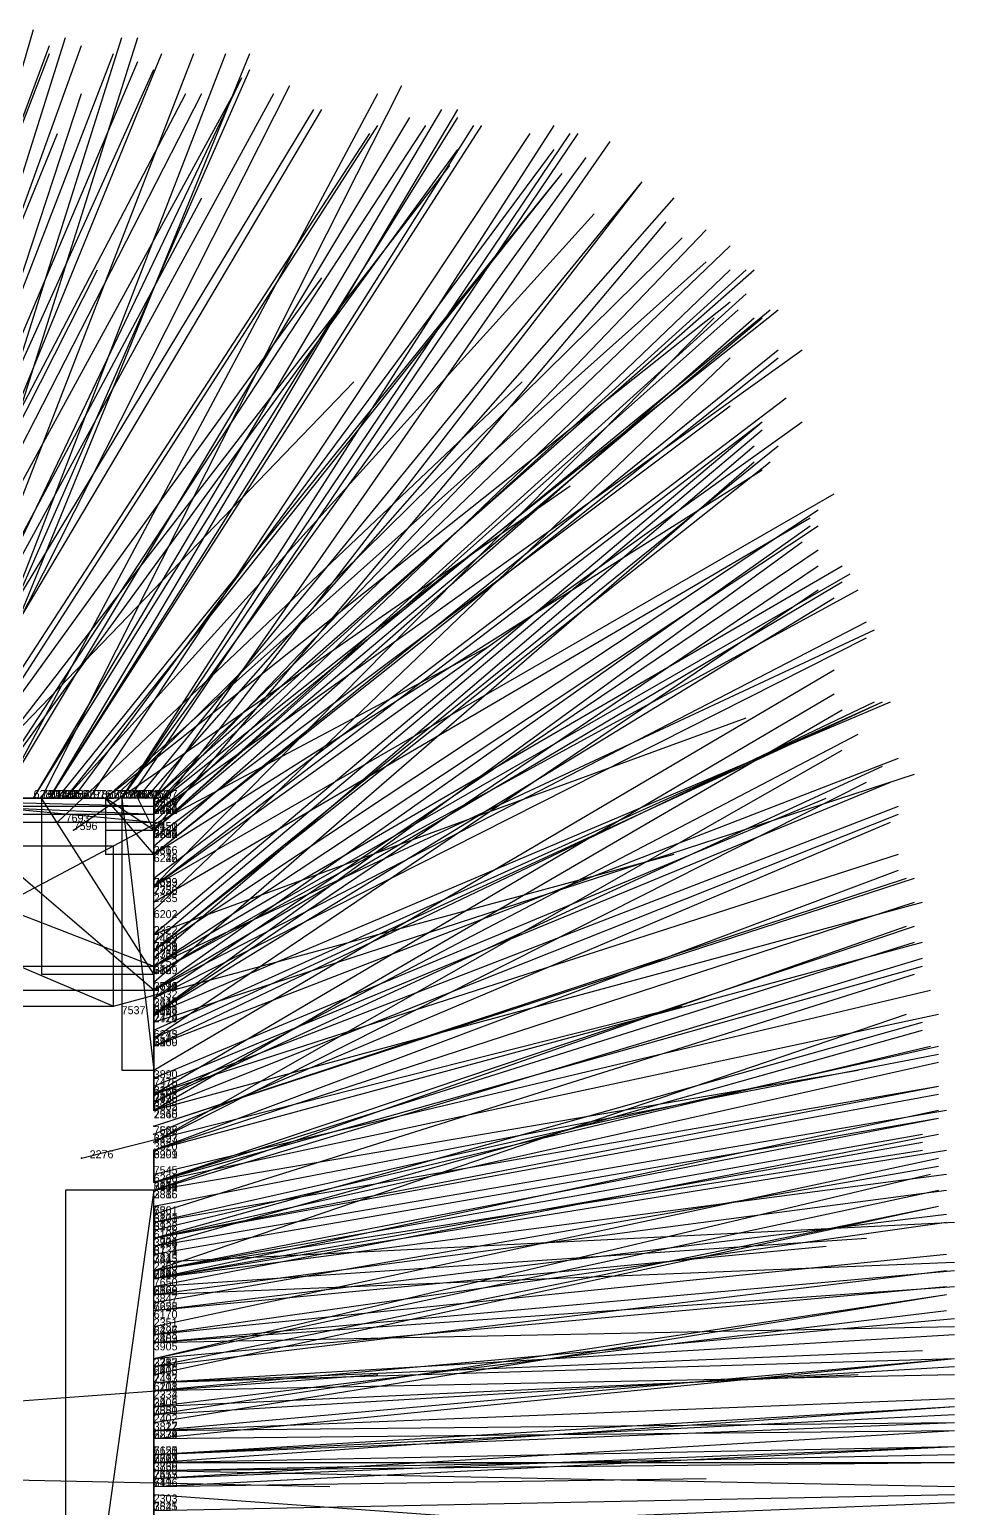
# Model space of a CAD drawing. Extents: x -0.07 to 1.1, y -0.07 to 1.1.
# Drawn here: x 0.9845 to 1.1, y 0.9113 to 1.096 of the extents above; entities that cross this region are included whole.
import ezdxf

# ---------------------------------------------------------------- set-up
doc = ezdxf.new("R2010")
doc.units = 0
for name, color, linetype in [('Clients', 3, 'CONTINUOUS'), ('Facilities', 3, 'CONTINUOUS'), ('Facilities_lines', 3, 'CONTINUOUS'), ('Min_max_boxes', 1, 'CONTINUOUS'), ('Normals', 1, 'CONTINUOUS'), ('Source_points', 5, 'CONTINUOUS'), ('Text', 3, 'CONTINUOUS')]:
    doc.layers.add(name, color=color, linetype=linetype)

msp = doc.modelspace()

# ---------------------------------------------------------------- linework, layer by layer
at = {"layer": 'Clients', "color": 5}
for p in [(0.986, 1, 0.763), (0.987, 1, 0.899), (0.994, 1, 0.649), (0.994, 1, 0.687), (0.995, 1, 0.776), (0.998, 1, 0.602), (1, 0.999, 0.134), (1, 0.998, 0.066), (1, 0.998, 0.559), (1, 0.997, 0.716), (1, 0.996, 0.879), (1, 0.986, 0.566), (1, 0.983, 0.22), (1, 0.981, 0.358), (1, 0.979, 0.059), (1, 0.979, 0.145), (0.995, 0.974, 1), (1, 0.973, 0.143), (1, 0.973, 0.061), (1, 0.966, 0.351), (1, 0.962, 0.361), (1, 0.956, 0.488), (1, 0.948, 0.47), (1, 0.945, 0.463), (1, 0.941, 0.042), (1, 0.926, 0.097), (1, 0.921, 0.414), (1, 0.918, 0.711), (1, 0.918, 0.824), (1, 0.917, 0.08), (1, 0.916, 0.389), (1, 0.915, 0.812), (1, 0.914, 0.993)]:
    msp.add_point(p, dxfattribs=at)
at = {"layer": 'Facilities', "color": 3}
for p in [(0.985, 1, 0.525), (0.985, 1, 0.897), (0.987, 1, 0.471), (0.987, 1, 0.749), (0.988, 1, 0.144), (0.989, 1, 0.271), (0.989, 1, 0.809), (0.99, 1, 0.537), (0.992, 1, 0.386), (0.996, 1, 0.355), (0.996, 1, 0.9), (0.996, 1, 0.93), (0.997, 1, 0.323), (0.999, 1, 0.911), (1, 1, 0.141), (1, 1, 0.358), (1, 1, 0.527), (1, 0.999, 0.251), (1, 0.999, 0.866), (1, 0.998, 0.138), (0.988, 0.997, 1), (0.99, 0.996, 1), (1, 0.996, 0.462), (1, 0.996, 0.592), (1, 0.996, 0.877), (1, 0.996, 0.944), (1, 0.995, 0.983), (1, 0.994, 0.455), (1, 0.993, 0.015), (1, 0.993, 0.624), (1, 0.993, 0.702), (1, 0.99, 0.872), (1, 0.989, 0.057), (1, 0.989, 0.031), (1, 0.989, 0.306), (1, 0.989, 0.955), (1, 0.987, 0.021), (1, 0.983, 0.986), (1, 0.982, 0.316), (1, 0.981, 0.198), (1, 0.981, 0.377), (1, 0.981, 0.354), (1, 0.981, 0.856), (1, 0.98, 0.352), (1, 0.979, 0.75), (1, 0.978, 0.459), (1, 0.978, 0.752), (1, 0.977, 0.341), (1, 0.976, 0.129), (1, 0.976, 0.331), (1, 0.976, 0.926), (1, 0.975, 0.146), (1, 0.975, 0.401), (1, 0.973, 0.499), (1, 0.973, 0.605), (1, 0.972, 0.826), (1, 0.971, 0.672), (1, 0.97, 0.59), (1, 0.97, 0.727), (1, 0.969, 0.044), (1, 0.969, 0.377), (1, 0.965, 0.958), (1, 0.964, 0.713), (1, 0.963, 0.033), (1, 0.963, 0.356), (1, 0.963, 0.786), (1, 0.962, 0.134), (1, 0.961, 0.177), (1, 0.961, 0.716), (1, 0.961, 0.93), (1, 0.959, 0.818), (1, 0.959, 0.859), (1, 0.958, 0.647), (1, 0.957, 0.192), (1, 0.957, 0.625), (1, 0.956, 0.322), (1, 0.956, 0.701), (0.991, 0.955), (1, 0.953, 0.848), (1, 0.952, 0.564), (1, 0.952, 0.691), (1, 0.952, 0.518), (1, 0.952, 0.765), (1, 0.951, 0.016), (1, 0.951, 0.276), (1, 0.951, 0.501), (1, 0.949, 0.737), (1, 0.949, 0.925), (1, 0.947, 0.321), (1, 0.947, 0.741), (1, 0.946, 0.524), (1, 0.945, 0.437), (1, 0.945, 0.322), (1, 0.945, 0.526), (1, 0.944, 0.454), (1, 0.944, 0.72), (1, 0.943, 0.862), (1, 0.942, 0.387), (1, 0.941, 0.033), (1, 0.941, 0.233), (1, 0.941, 0.553), (1, 0.94, 0.035), (1, 0.94, 0.086), (1, 0.94, 0.848), (1, 0.94, 0.764), (1, 0.939, 0.015), (1, 0.939, 0.475), (1, 0.938, 0.367), (1, 0.938, 0.712), (1, 0.937, 0.644), (1, 0.936, 0.562), (1, 0.936, 0.964), (1, 0.934, 0.178), (1, 0.933, 0.12), (1, 0.933, 0.673), (1, 0.932, 0.098), (1, 0.932, 0.37), (1, 0.932, 0.438), (1, 0.93, 0.235), (1, 0.93, 0.222), (1, 0.93, 0.314), (1, 0.929, 0.248), (1, 0.929, 0.218), (1, 0.929, 0.725), (1, 0.928, 0.236), (1, 0.927, 0.103), (1, 0.927, 0.514), (1, 0.927, 0.946), (1, 0.926, 0.067), (1, 0.926, 0.587), (1, 0.924, 0.005), (1, 0.924, 0.473), (1, 0.923, 0.265), (1, 0.923, 0.873), (1, 0.922, 0.232), (1, 0.921, 0.295), (1, 0.921, 0.645), (1, 0.92, 0.172), (1, 0.92, 0.389), (1, 0.918, 0.694), (1, 0.918, 0.544), (1, 0.918, 0.828), (1, 0.917, 0.079), (1, 0.917, 0.352), (1, 0.917, 0.855), (1, 0.916, 0.069), (1, 0.916, 0.489), (1, 0.915, 0.79), (1, 0.914, 0.692), (1, 0.913, 0.05)]:
    msp.add_point(p, dxfattribs=at)
at = {"layer": 'Facilities_lines', "color": 3}
for p, q in [((0.946, 1, 0.093), (1, 0.979, 0.059)), ((0.952, 1, 0.529), (1, 0.998, 0.559)), ((0.959, 1, 0.083), (1, 0.999, 0.134)), ((0.968, 1, 0.72), (1, 0.997, 0.716)), ((1, 0.976, 0.129), (0.972, 1, 0.179)), ((0.979, 1, 0.788), (0.995, 1, 0.776)), ((0.985, 1, 0.897), (0.987, 1, 0.899)), ((1, 0.978, 0.752), (0.986, 1, 0.763)), ((1, 0.996, 0.592), (0.994, 1, 0.649)), ((1, 0.993, 0.624), (0.994, 1, 0.687)), ((0.996, 1, 0.355), (1, 0.966, 0.351)), ((1, 0.996, 0.592), (0.998, 1, 0.602)), ((1, 0.989, 0.057), (1, 0.998, 0.066)), ((1, 0.996, 0.877), (1, 0.996, 0.879)), ((0.948, 0.994, 1), (0.995, 0.974, 1)), ((1, 0.973, 0.499), (1, 0.986, 0.566)), ((1, 0.961, 0.177), (1, 0.983, 0.22)), ((1, 0.981, 0.354), (1, 0.981, 0.358)), ((1, 0.975, 0.146), (1, 0.979, 0.145)), ((1, 0.975, 0.146), (1, 0.973, 0.143)), ((1, 0.962, 0.134), (1, 0.973, 0.061)), ((1, 0.969, 0.377), (1, 0.962, 0.361)), ((1, 0.952, 0.518), (1, 0.956, 0.488)), ((1, 0.951, 0.016), (0.989, 0.872)), ((1, 0.945, 0.526), (1, 0.948, 0.47)), ((1, 0.944, 0.454), (1, 0.945, 0.463)), ((1, 0.94, 0.035), (1, 0.941, 0.042)), ((1, 0.927, 0.103), (1, 0.926, 0.097)), ((1, 0.927, 0.946), (1, 0.914, 0.993)), ((1, 0.92, 0.389), (1, 0.921, 0.414)), ((1, 0.92, 0.389), (1, 0.916, 0.389)), ((1, 0.918, 0.694), (1, 0.918, 0.711)), ((1, 0.918, 0.828), (1, 0.915, 0.812)), ((1, 0.918, 0.828), (1, 0.918, 0.824)), ((1, 0.917, 0.079), (1, 0.917, 0.08)), ((1, 0.917, 0.855), (1, 0.911, 0.916)), ((1, 0.916, 0.069), (1, 0.887, 0.077))]:
    msp.add_line(p, q, dxfattribs=at)
at = {"layer": 'Min_max_boxes', "color": 1}
for p, q in [((1, 1, 0.059), (0.946, 1, 0.059)), ((1, 1, 0.093), (0.946, 1, 0.093)), ((1, 1, 0.529), (0.952, 1, 0.529)), ((1, 1, 0.559), (0.952, 1, 0.559)), ((1, 1, 0.083), (0.959, 1, 0.083)), ((1, 1, 0.134), (0.959, 1, 0.134)), ((1, 1, 0.716), (0.968, 1, 0.716)), ((1, 1, 0.72), (0.968, 1, 0.72)), ((1, 1, 0.129), (0.972, 1, 0.129)), ((1, 1, 0.179), (0.972, 1, 0.179)), ((0.979, 1, 0.776), (0.995, 1, 0.776)), ((0.995, 1, 0.776), (0.979, 1, 0.776)), ((0.979, 1, 0.788), (0.995, 1, 0.788)), ((0.995, 1, 0.788), (0.979, 1, 0.788)), ((0.985, 1, 0.897), (0.987, 1, 0.897)), ((0.987, 1, 0.897), (0.985, 1, 0.897)), ((0.985, 1, 0.897), (0.985, 1, 0.897)), ((0.985, 1, 0.899), (0.987, 1, 0.899)), ((0.987, 1, 0.899), (0.985, 1, 0.899)), ((0.985, 1, 0.899), (0.985, 1, 0.899)), ((0.985, 1, 0.897), (0.985, 1, 0.899)), ((0.985, 1, 0.897), (0.985, 1, 0.899)), ((1, 1, 0.752), (0.986, 1, 0.752)), ((0.986, 1, 0.752), (0.986, 0.978, 0.752)), ((1, 1, 0.763), (0.986, 1, 0.763)), ((0.986, 1, 0.763), (0.986, 0.978, 0.763)), ((0.986, 1, 0.752), (0.986, 1, 0.763)), ((0.987, 1, 0.897), (0.987, 1, 0.897)), ((0.987, 1, 0.899), (0.987, 1, 0.899)), ((0.987, 1, 0.897), (0.987, 1, 0.899)), ((0.987, 1, 0.897), (0.987, 1, 0.899)), ((1, 1, 0.592), (0.994, 1, 0.592)), ((0.994, 1, 0.592), (0.994, 0.996, 0.592)), ((1, 1, 0.649), (0.994, 1, 0.649)), ((0.994, 1, 0.649), (0.994, 0.996, 0.649)), ((0.994, 1, 0.592), (0.994, 1, 0.649)), ((1, 1, 0.624), (0.994, 1, 0.624)), ((0.994, 1, 0.624), (0.994, 0.993, 0.624)), ((1, 1, 0.687), (0.994, 1, 0.687)), ((0.994, 1, 0.687), (0.994, 0.993, 0.687)), ((0.994, 1, 0.624), (0.994, 1, 0.687)), ((0.995, 1, 0.776), (0.995, 1, 0.776)), ((0.995, 1, 0.788), (0.995, 1, 0.788)), ((0.995, 1, 0.776), (0.995, 1, 0.788)), ((0.995, 1, 0.776), (0.995, 1, 0.788)), ((1, 1, 0.351), (0.996, 1, 0.351)), ((0.996, 1, 0.351), (0.996, 0.966, 0.351)), ((1, 1, 0.355), (0.996, 1, 0.355)), ((0.996, 1, 0.355), (0.996, 0.966, 0.355)), ((0.996, 1, 0.351), (0.996, 1, 0.355)), ((1, 0.999, 0.083), (1, 1, 0.083)), ((1, 0.999, 0.134), (1, 1, 0.134)), ((1, 1, 0.083), (1, 1, 0.134)), ((1, 0.979, 0.059), (1, 1, 0.059)), ((1, 0.979, 0.093), (1, 1, 0.093)), ((1, 1, 0.059), (1, 1, 0.093)), ((1, 0.976, 0.129), (1, 1, 0.129)), ((1, 0.976, 0.179), (1, 1, 0.179)), ((1, 1, 0.129), (1, 1, 0.179)), ((1, 0.966, 0.351), (1, 1, 0.351)), ((1, 0.966, 0.355), (1, 1, 0.355)), ((1, 1, 0.351), (1, 1, 0.355)), ((1, 0.998, 0.529), (1, 1, 0.529)), ((1, 0.998, 0.559), (1, 1, 0.559)), ((1, 1, 0.529), (1, 1, 0.559)), ((1, 0.997, 0.716), (1, 1, 0.716)), ((1, 0.997, 0.72), (1, 1, 0.72)), ((1, 1, 0.716), (1, 1, 0.72)), ((1, 0.978, 0.752), (1, 1, 0.752)), ((1, 0.978, 0.763), (1, 1, 0.763)), ((1, 1, 0.752), (1, 1, 0.763)), ((1, 0.996, 0.592), (1, 1, 0.592)), ((1, 0.996, 0.649), (1, 1, 0.649)), ((1, 1, 0.592), (1, 1, 0.649)), ((1, 0.993, 0.624), (1, 1, 0.624)), ((1, 0.993, 0.687), (1, 1, 0.687)), ((1, 1, 0.624), (1, 1, 0.687)), ((0.952, 0.998, 0.529), (1, 0.998, 0.529)), ((0.952, 0.998, 0.559), (1, 0.998, 0.559)), ((0.959, 0.999, 0.083), (1, 0.999, 0.083)), ((0.959, 0.999, 0.134), (1, 0.999, 0.134)), ((1, 0.999, 0.083), (1, 0.999, 0.134)), ((1, 0.989, 0.057), (1, 0.998, 0.057)), ((1, 0.998, 0.057), (1, 0.998, 0.057)), ((1, 0.998, 0.057), (1, 0.989, 0.057)), ((1, 0.989, 0.066), (1, 0.998, 0.066)), ((1, 0.998, 0.066), (1, 0.998, 0.066)), ((1, 0.998, 0.066), (1, 0.989, 0.066)), ((1, 0.998, 0.057), (1, 0.998, 0.066)), ((1, 0.998, 0.057), (1, 0.998, 0.066)), ((1, 0.998, 0.529), (1, 0.998, 0.559)), ((0.968, 0.997, 0.716), (1, 0.997, 0.716)), ((0.968, 0.997, 0.72), (1, 0.997, 0.72)), ((0.994, 0.996, 0.592), (1, 0.996, 0.592)), ((0.994, 0.996, 0.649), (1, 0.996, 0.649)), ((0.994, 0.996, 0.592), (0.994, 0.996, 0.649)), ((1, 0.997, 0.716), (1, 0.997, 0.72)), ((1, 0.996, 0.592), (1, 0.996, 0.649)), ((1, 0.996, 0.877), (1, 0.996, 0.877)), ((1, 0.996, 0.877), (1, 0.996, 0.877)), ((1, 0.996, 0.877), (1, 0.996, 0.877)), ((1, 0.996, 0.877), (1, 0.996, 0.877)), ((1, 0.996, 0.879), (1, 0.996, 0.879)), ((1, 0.996, 0.879), (1, 0.996, 0.879)), ((1, 0.996, 0.879), (1, 0.996, 0.879)), ((1, 0.996, 0.879), (1, 0.996, 0.879)), ((1, 0.996, 0.877), (1, 0.996, 0.879)), ((1, 0.996, 0.877), (1, 0.996, 0.879)), ((1, 0.996, 0.877), (1, 0.996, 0.879)), ((1, 0.996, 0.877), (1, 0.996, 0.879)), ((0.995, 0.994, 1), (0.948, 0.994, 1)), ((0.995, 0.994, 1), (0.948, 0.994, 1)), ((0.995, 0.974, 1), (0.995, 0.994, 1)), ((0.995, 0.974, 1), (0.995, 0.994, 1)), ((0.995, 0.994, 1), (0.995, 0.994, 1)), ((0.994, 0.993, 0.624), (1, 0.993, 0.624)), ((0.994, 0.993, 0.687), (1, 0.993, 0.687)), ((0.994, 0.993, 0.624), (0.994, 0.993, 0.687)), ((1, 0.993, 0.624), (1, 0.993, 0.687)), ((1, 0.989, 0.057), (1, 0.989, 0.057)), ((1, 0.989, 0.066), (1, 0.989, 0.066)), ((1, 0.989, 0.057), (1, 0.989, 0.066)), ((1, 0.989, 0.057), (1, 0.989, 0.066)), ((1, 0.973, 0.499), (1, 0.986, 0.499)), ((1, 0.986, 0.499), (1, 0.986, 0.499)), ((1, 0.986, 0.499), (1, 0.973, 0.499)), ((1, 0.973, 0.566), (1, 0.986, 0.566)), ((1, 0.986, 0.566), (1, 0.986, 0.566)), ((1, 0.986, 0.566), (1, 0.973, 0.566)), ((1, 0.986, 0.499), (1, 0.986, 0.566)), ((1, 0.986, 0.499), (1, 0.986, 0.566)), ((1, 0.961, 0.177), (1, 0.983, 0.177)), ((1, 0.983, 0.177), (1, 0.983, 0.177)), ((1, 0.983, 0.177), (1, 0.961, 0.177)), ((1, 0.961, 0.22), (1, 0.983, 0.22)), ((1, 0.983, 0.22), (1, 0.983, 0.22)), ((1, 0.983, 0.22), (1, 0.961, 0.22)), ((1, 0.983, 0.177), (1, 0.983, 0.22)), ((1, 0.983, 0.177), (1, 0.983, 0.22)), ((1, 0.981, 0.354), (1, 0.981, 0.354)), ((1, 0.981, 0.354), (1, 0.981, 0.354)), ((1, 0.981, 0.354), (1, 0.981, 0.354)), ((1, 0.981, 0.354), (1, 0.981, 0.354)), ((1, 0.981, 0.358), (1, 0.981, 0.358)), ((1, 0.981, 0.358), (1, 0.981, 0.358)), ((1, 0.981, 0.358), (1, 0.981, 0.358)), ((1, 0.981, 0.358), (1, 0.981, 0.358)), ((1, 0.981, 0.354), (1, 0.981, 0.358)), ((1, 0.981, 0.354), (1, 0.981, 0.358)), ((1, 0.981, 0.354), (1, 0.981, 0.358)), ((1, 0.981, 0.354), (1, 0.981, 0.358)), ((0.946, 0.979, 0.059), (1, 0.979, 0.059)), ((0.946, 0.979, 0.093), (1, 0.979, 0.093)), ((0.986, 0.978, 0.752), (1, 0.978, 0.752)), ((0.986, 0.978, 0.763), (1, 0.978, 0.763)), ((0.986, 0.978, 0.752), (0.986, 0.978, 0.763)), ((1, 0.979, 0.059), (1, 0.979, 0.093)), ((1, 0.973, 0.143), (1, 0.979, 0.143)), ((1, 0.979, 0.143), (1, 0.979, 0.143)), ((1, 0.979, 0.143), (1, 0.973, 0.143)), ((1, 0.973, 0.146), (1, 0.979, 0.146)), ((1, 0.979, 0.146), (1, 0.979, 0.146)), ((1, 0.979, 0.146), (1, 0.973, 0.146)), ((1, 0.979, 0.143), (1, 0.979, 0.146)), ((1, 0.979, 0.143), (1, 0.979, 0.146)), ((1, 0.978, 0.752), (1, 0.978, 0.763)), ((0.972, 0.976, 0.129), (1, 0.976, 0.129)), ((0.972, 0.976, 0.179), (1, 0.976, 0.179)), ((1, 0.976, 0.129), (1, 0.976, 0.179)), ((0.948, 0.974, 1), (0.995, 0.974, 1)), ((0.948, 0.974, 1), (0.995, 0.974, 1)), ((0.995, 0.974, 1), (0.995, 0.974, 1)), ((1, 0.973, 0.143), (1, 0.973, 0.143)), ((1, 0.973, 0.146), (1, 0.973, 0.146)), ((1, 0.973, 0.143), (1, 0.973, 0.146)), ((1, 0.973, 0.143), (1, 0.973, 0.146)), ((1, 0.962, 0.061), (1, 0.973, 0.061)), ((1, 0.973, 0.061), (1, 0.973, 0.061)), ((1, 0.973, 0.061), (1, 0.962, 0.061)), ((1, 0.962, 0.134), (1, 0.973, 0.134)), ((1, 0.973, 0.134), (1, 0.973, 0.134)), ((1, 0.973, 0.134), (1, 0.962, 0.134)), ((1, 0.973, 0.061), (1, 0.973, 0.134)), ((1, 0.973, 0.061), (1, 0.973, 0.134)), ((1, 0.973, 0.499), (1, 0.973, 0.499)), ((1, 0.973, 0.566), (1, 0.973, 0.566)), ((1, 0.973, 0.499), (1, 0.973, 0.566)), ((1, 0.973, 0.499), (1, 0.973, 0.566)), ((1, 0.962, 0.361), (1, 0.969, 0.361)), ((1, 0.969, 0.361), (1, 0.969, 0.361)), ((1, 0.969, 0.361), (1, 0.962, 0.361)), ((1, 0.962, 0.377), (1, 0.969, 0.377)), ((1, 0.969, 0.377), (1, 0.969, 0.377)), ((1, 0.969, 0.377), (1, 0.962, 0.377)), ((1, 0.969, 0.361), (1, 0.969, 0.377)), ((1, 0.969, 0.361), (1, 0.969, 0.377)), ((0.996, 0.966, 0.351), (1, 0.966, 0.351)), ((0.996, 0.966, 0.355), (1, 0.966, 0.355)), ((0.996, 0.966, 0.351), (0.996, 0.966, 0.355)), ((1, 0.966, 0.351), (1, 0.966, 0.355)), ((1, 0.962, 0.061), (1, 0.962, 0.061)), ((1, 0.962, 0.134), (1, 0.962, 0.134)), ((1, 0.962, 0.061), (1, 0.962, 0.134)), ((1, 0.962, 0.061), (1, 0.962, 0.134)), ((1, 0.962, 0.361), (1, 0.962, 0.361)), ((1, 0.962, 0.377), (1, 0.962, 0.377)), ((1, 0.962, 0.361), (1, 0.962, 0.377)), ((1, 0.962, 0.361), (1, 0.962, 0.377)), ((1, 0.961, 0.177), (1, 0.961, 0.177)), ((1, 0.961, 0.22), (1, 0.961, 0.22)), ((1, 0.961, 0.177), (1, 0.961, 0.22)), ((1, 0.961, 0.177), (1, 0.961, 0.22)), ((1, 0.952, 0.488), (1, 0.956, 0.488)), ((1, 0.956, 0.488), (1, 0.956, 0.488)), ((1, 0.956, 0.488), (1, 0.952, 0.488)), ((1, 0.952, 0.518), (1, 0.956, 0.518)), ((1, 0.956, 0.518), (1, 0.956, 0.518)), ((1, 0.956, 0.518), (1, 0.952, 0.518)), ((1, 0.956, 0.488), (1, 0.956, 0.518)), ((1, 0.956, 0.488), (1, 0.956, 0.518)), ((1, 0.952, 0.488), (1, 0.952, 0.488)), ((1, 0.952, 0.518), (1, 0.952, 0.518)), ((1, 0.952, 0.488), (1, 0.952, 0.518)), ((1, 0.952, 0.488), (1, 0.952, 0.518)), ((1, 0.951), (0.989, 0.951)), ((0.989, 0.951), (0.989, 0.872)), ((1, 0.951, 0.016), (0.989, 0.951, 0.016)), ((0.989, 0.951, 0.016), (0.989, 0.872, 0.016)), ((0.989, 0.951), (0.989, 0.951, 0.016)), ((1, 0.872), (1, 0.951)), ((1, 0.872, 0.016), (1, 0.951, 0.016)), ((1, 0.951), (1, 0.951, 0.016)), ((1, 0.945, 0.47), (1, 0.948, 0.47)), ((1, 0.948, 0.47), (1, 0.948, 0.47)), ((1, 0.948, 0.47), (1, 0.945, 0.47)), ((1, 0.945, 0.526), (1, 0.948, 0.526)), ((1, 0.948, 0.526), (1, 0.948, 0.526)), ((1, 0.948, 0.526), (1, 0.945, 0.526)), ((1, 0.948, 0.47), (1, 0.948, 0.526)), ((1, 0.948, 0.47), (1, 0.948, 0.526)), ((1, 0.944, 0.454), (1, 0.945, 0.454)), ((1, 0.945, 0.454), (1, 0.945, 0.454)), ((1, 0.945, 0.454), (1, 0.944, 0.454)), ((1, 0.944, 0.463), (1, 0.945, 0.463)), ((1, 0.945, 0.463), (1, 0.945, 0.463)), ((1, 0.945, 0.463), (1, 0.944, 0.463)), ((1, 0.945, 0.454), (1, 0.945, 0.463)), ((1, 0.945, 0.454), (1, 0.945, 0.463)), ((1, 0.945, 0.47), (1, 0.945, 0.47)), ((1, 0.945, 0.526), (1, 0.945, 0.526)), ((1, 0.945, 0.47), (1, 0.945, 0.526)), ((1, 0.945, 0.47), (1, 0.945, 0.526)), ((1, 0.944, 0.454), (1, 0.944, 0.454)), ((1, 0.944, 0.463), (1, 0.944, 0.463)), ((1, 0.944, 0.454), (1, 0.944, 0.463)), ((1, 0.944, 0.454), (1, 0.944, 0.463)), ((1, 0.94, 0.035), (1, 0.941, 0.035)), ((1, 0.941, 0.035), (1, 0.941, 0.035)), ((1, 0.941, 0.035), (1, 0.94, 0.035)), ((1, 0.94, 0.042), (1, 0.941, 0.042)), ((1, 0.941, 0.042), (1, 0.941, 0.042)), ((1, 0.941, 0.042), (1, 0.94, 0.042)), ((1, 0.941, 0.035), (1, 0.941, 0.042)), ((1, 0.941, 0.035), (1, 0.941, 0.042)), ((1, 0.94, 0.035), (1, 0.94, 0.035)), ((1, 0.94, 0.042), (1, 0.94, 0.042)), ((1, 0.94, 0.035), (1, 0.94, 0.042)), ((1, 0.94, 0.035), (1, 0.94, 0.042)), ((1, 0.926, 0.097), (1, 0.927, 0.097)), ((1, 0.927, 0.097), (1, 0.927, 0.097)), ((1, 0.927, 0.097), (1, 0.926, 0.097)), ((1, 0.926, 0.103), (1, 0.927, 0.103)), ((1, 0.927, 0.103), (1, 0.927, 0.103)), ((1, 0.927, 0.103), (1, 0.926, 0.103)), ((1, 0.927, 0.097), (1, 0.927, 0.103)), ((1, 0.927, 0.097), (1, 0.927, 0.103)), ((1, 0.914, 0.946), (1, 0.927, 0.946)), ((1, 0.927, 0.946), (1, 0.927, 0.946)), ((1, 0.927, 0.946), (1, 0.914, 0.946)), ((1, 0.914, 0.993), (1, 0.927, 0.993)), ((1, 0.927, 0.993), (1, 0.927, 0.993)), ((1, 0.927, 0.993), (1, 0.914, 0.993)), ((1, 0.927, 0.946), (1, 0.927, 0.993)), ((1, 0.927, 0.946), (1, 0.927, 0.993)), ((1, 0.926, 0.097), (1, 0.926, 0.097)), ((1, 0.926, 0.103), (1, 0.926, 0.103)), ((1, 0.926, 0.097), (1, 0.926, 0.103)), ((1, 0.926, 0.097), (1, 0.926, 0.103)), ((1, 0.916, 0.389), (1, 0.921, 0.389)), ((1, 0.921, 0.389), (1, 0.921, 0.389)), ((1, 0.921, 0.389), (1, 0.916, 0.389)), ((1, 0.916, 0.414), (1, 0.921, 0.414)), ((1, 0.921, 0.414), (1, 0.921, 0.414)), ((1, 0.921, 0.414), (1, 0.916, 0.414)), ((1, 0.921, 0.389), (1, 0.921, 0.414)), ((1, 0.921, 0.389), (1, 0.921, 0.414)), ((1, 0.918, 0.694), (1, 0.918, 0.694)), ((1, 0.918, 0.694), (1, 0.918, 0.694)), ((1, 0.918, 0.694), (1, 0.918, 0.694)), ((1, 0.918, 0.694), (1, 0.918, 0.694)), ((1, 0.918, 0.711), (1, 0.918, 0.711)), ((1, 0.918, 0.711), (1, 0.918, 0.711)), ((1, 0.918, 0.711), (1, 0.918, 0.711)), ((1, 0.918, 0.711), (1, 0.918, 0.711)), ((1, 0.918, 0.694), (1, 0.918, 0.711)), ((1, 0.918, 0.694), (1, 0.918, 0.711)), ((1, 0.918, 0.694), (1, 0.918, 0.711)), ((1, 0.918, 0.694), (1, 0.918, 0.711)), ((1, 0.915, 0.812), (1, 0.918, 0.812)), ((1, 0.918, 0.812), (1, 0.918, 0.812)), ((1, 0.918, 0.812), (1, 0.915, 0.812)), ((1, 0.915, 0.828), (1, 0.918, 0.828)), ((1, 0.918, 0.828), (1, 0.918, 0.828)), ((1, 0.918, 0.828), (1, 0.915, 0.828)), ((1, 0.918, 0.812), (1, 0.918, 0.828)), ((1, 0.918, 0.812), (1, 0.918, 0.828)), ((1, 0.917, 0.079), (1, 0.917, 0.079)), ((1, 0.917, 0.079), (1, 0.917, 0.079)), ((1, 0.917, 0.079), (1, 0.917, 0.079)), ((1, 0.917, 0.079), (1, 0.917, 0.079)), ((1, 0.917, 0.08), (1, 0.917, 0.08)), ((1, 0.917, 0.08), (1, 0.917, 0.08)), ((1, 0.917, 0.08), (1, 0.917, 0.08)), ((1, 0.917, 0.08), (1, 0.917, 0.08)), ((1, 0.917, 0.079), (1, 0.917, 0.08)), ((1, 0.917, 0.079), (1, 0.917, 0.08)), ((1, 0.917, 0.079), (1, 0.917, 0.08)), ((1, 0.917, 0.079), (1, 0.917, 0.08)), ((1, 0.911, 0.855), (1, 0.917, 0.855)), ((1, 0.917, 0.855), (1, 0.917, 0.855)), ((1, 0.917, 0.855), (1, 0.911, 0.855)), ((1, 0.911, 0.916), (1, 0.917, 0.916)), ((1, 0.917, 0.916), (1, 0.917, 0.916)), ((1, 0.917, 0.916), (1, 0.911, 0.916)), ((1, 0.917, 0.855), (1, 0.917, 0.916)), ((1, 0.917, 0.855), (1, 0.917, 0.916)), ((1, 0.887, 0.069), (1, 0.916, 0.069)), ((1, 0.916, 0.069), (1, 0.916, 0.069)), ((1, 0.916, 0.069), (1, 0.887, 0.069)), ((1, 0.887, 0.077), (1, 0.916, 0.077)), ((1, 0.916, 0.077), (1, 0.916, 0.077)), ((1, 0.916, 0.077), (1, 0.887, 0.077)), ((1, 0.916, 0.069), (1, 0.916, 0.077)), ((1, 0.916, 0.069), (1, 0.916, 0.077)), ((1, 0.916, 0.389), (1, 0.916, 0.389)), ((1, 0.916, 0.414), (1, 0.916, 0.414)), ((1, 0.916, 0.389), (1, 0.916, 0.414)), ((1, 0.916, 0.389), (1, 0.916, 0.414)), ((1, 0.915, 0.812), (1, 0.915, 0.812)), ((1, 0.915, 0.828), (1, 0.915, 0.828)), ((1, 0.915, 0.812), (1, 0.915, 0.828)), ((1, 0.915, 0.812), (1, 0.915, 0.828)), ((1, 0.914, 0.946), (1, 0.914, 0.946)), ((1, 0.914, 0.993), (1, 0.914, 0.993)), ((1, 0.914, 0.946), (1, 0.914, 0.993)), ((1, 0.914, 0.946), (1, 0.914, 0.993))]:
    msp.add_line(p, q, dxfattribs=at)
at = {"layer": 'Normals', "color": 1}
for p, q in [((0.957, 1, 0.188), (0.985, 1.096, 0.19)), ((0.952, 1, 0.529), (0.987, 1.094, 0.529)), ((0.957, 1, 0.723), (0.991, 1.094, 0.726)), ((0.959, 1, 0.177), (0.989, 1.095, 0.175)), ((0.966, 1, 0.302), (0.996, 1.095, 0.307)), ((0.968, 1, 0.301), (0.998, 1.095, 0.306)), ((0.951, 1, 0.518), (0.987, 1.093, 0.518)), ((0.959, 1, 0.428), (0.995, 1.093, 0.431)), ((0.959, 1, 0.544), (0.998, 1.092, 0.54)), ((0.963, 1, 0.859), (1.001, 1.093, 0.856)), ((0.969, 1, 0.596), (1.005, 1.093, 0.596)), ((0.973, 1, 0.827), (1.009, 1.093, 0.822)), ((0.974, 1, 0.17), (1.012, 1.093, 0.169)), ((0.959, 1, 0.083), (1, 1.091, 0.082)), ((0.968, 1, 0.72), (1.011, 1.09, 0.72)), ((0.972, 1, 0.638), (1.012, 1.091, 0.636)), ((0.972, 1, 0.179), (1.017, 1.089, 0.185)), ((0.986, 1, 0.763), (1.031, 1.089, 0.761)), ((0.958, 1, 0.475), (1.004, 1.088, 0.463)), ((0.961, 1, 0.477), (1.006, 1.088, 0.465)), ((0.962, 1, 0.231), (1.01, 1.088, 0.231)), ((0.962, 1, 0.974), (0.991, 1.088, 1.011)), ((0.967, 1, 0.445), (1.015, 1.088, 0.437)), ((0.981, 1, 0.886), (1.028, 1.088, 0.879)), ((0.968, 1, 0.699), (1.02, 1.086, 0.697)), ((0.97, 1, 0.508), (1.021, 1.086, 0.506)), ((0.981, 1, 0.822), (1.032, 1.085, 0.814)), ((0.985, 1, 0.897), (1.036, 1.086, 0.893)), ((0.985, 1, 0.525), (1.038, 1.085, 0.524)), ((0.987, 1, 0.899), (1.038, 1.086, 0.894)), ((0.954, 1, 0.016), (0.988, 1.083, -0.029)), ((0.973, 1, 0.055), (1.027, 1.083, 0.04)), ((0.974, 1, 0.236), (1.028, 1.084, 0.232)), ((0.979, 1, 0.788), (1.034, 1.084, 0.79)), ((0.987, 1, 0.471), (1.04, 1.084, 0.461)), ((0.987, 1, 0.749), (1.041, 1.084, 0.745)), ((0.992, 1, 0.386), (1.047, 1.083, 0.389)), ((0.996, 1, 0.93), (1.05, 1.084, 0.934)), ((0.996, 1, 0.9), (1.052, 1.083, 0.897)), ((0.997, 1, 0.323), (1.053, 1.083, 0.326)), ((0.979, 1, 0.663), (1.038, 1.081, 0.664)), ((0.99, 1, 0.537), (1.05, 1.081, 0.535)), ((1, 1, 0.358), (1.057, 1.082, 0.367)), ((0.976, 1, 0.084), (1.037, 1.079, 0.081)), ((0.996, 1, 0.355), (1.054, 1.08, 0.366)), ((0.988, 1, 0.144), (1.051, 1.078, 0.148)), ((0.989, 1, 0.809), (1.051, 1.078, 0.804)), ((0.998, 1, 0.602), (1.061, 1.077, 0.599)), ((1, 0.998, 0.559), (1.061, 1.077, 0.559)), ((0.966, 1, 0.988), (1.006, 1.075, 1.04)), ((0.999, 1, 0.911), (1.065, 1.075, 0.907)), ((0.989, 1, 0.271), (1.055, 1.073, 0.256)), ((1, 0.996, 0.592), (1.064, 1.072, 0.591)), ((0.995, 1, 0.776), (1.066, 1.07, 0.78)), ((1, 0.999, 0.866), (1.069, 1.071, 0.857)), ((1, 1, 0.527), (1.072, 1.069, 0.523)), ((0.956, 0.993), (0.993, 1.066, -0.057)), ((0.994, 1, 0.649), (1.069, 1.067, 0.65)), ((1, 0.999, 0.251), (1.074, 1.066, 0.244)), ((1, 1, 0.141), (1.075, 1.066, 0.148)), ((1, 0.997, 0.716), (1.072, 1.066, 0.71)), ((0.974, 1, 0.994), (1.021, 1.065, 1.053)), ((1, 0.996, 0.877), (1.074, 1.063, 0.868)), ((1, 0.996, 0.879), (1.074, 1.063, 0.871)), ((0.994, 1, 0.687), (1.072, 1.062, 0.683)), ((1, 0.999, 0.134), (1.078, 1.061, 0.134)), ((1, 0.998, 0.138), (1.077, 1.061, 0.144)), ((1, 0.996, 0.944), (1.073, 1.061, 0.962)), ((1, 0.989, 0.306), (1.07, 1.06, 0.301)), ((1, 0.996, 0.462), (1.076, 1.06, 0.459)), ((1, 0.994, 0.455), (1.075, 1.06, 0.45)), ((1, 0.998, 0.066), (1.081, 1.056, 0.057)), ((1, 0.993, 0.702), (1.078, 1.056, 0.702)), ((1, 0.986, 0.566), (1.072, 1.055, 0.563)), ((1, 0.993, 0.624), (1.078, 1.055, 0.625)), ((0.972, 0.997, 1), (1.025, 1.052, 1.065)), ((0.988, 0.997, 1), (1.046, 1.052, 1.061)), ((1, 0.99, 0.872), (1.079, 1.05, 0.861)), ((1, 0.995, 0.983), (1.072, 1.049, 1.026)), ((1, 0.983, 0.22), (1.076, 1.047, 0.232)), ((1, 0.989, 0.057), (1.081, 1.047, 0.048)), ((1, 0.989, 0.955), (1.076, 1.047, 0.985)), ((1, 0.982, 0.316), (1.076, 1.046, 0.304)), ((1, 0.981, 0.377), (1.078, 1.044, 0.379)), ((1, 0.98, 0.352), (1.075, 1.044, 0.371)), ((1, 0.981, 0.198), (1.077, 1.042, 0.214)), ((1, 0.981, 0.358), (1.077, 1.042, 0.375)), ((1, 0.981, 0.354), (1.077, 1.042, 0.371)), ((1, 0.977, 0.341), (1.075, 1.042, 0.348)), ((1, 0.993, 0.015), (1.076, 1.041, -0.028)), ((0.99, 0.996, 1), (1.052, 1.039, 1.066)), ((1, 0.989, 0.031), (1.085, 1.038, 0.01)), ((1, 0.981, 0.856), (1.083, 1.036, 0.843)), ((1, 0.987, 0.021), (1.082, 1.035, -0.01)), ((1, 0.979, 0.145), (1.083, 1.034, 0.15)), ((1, 0.976, 0.331), (1.082, 1.034, 0.33)), ((1, 0.973, 0.605), (1.081, 1.032, 0.605)), ((1, 0.975, 0.146), (1.083, 1.031, 0.151)), ((1, 0.973, 0.143), (1.083, 1.029, 0.146)), ((1, 0.979, 0.75), (1.086, 1.029, 0.754)), ((1, 0.978, 0.459), (1.087, 1.028, 0.459)), ((1, 0.976, 0.926), (1.086, 1.027, 0.927)), ((1, 0.978, 0.752), (1.088, 1.026, 0.759)), ((1, 0.97, 0.59), (1.083, 1.026, 0.593)), ((1, 0.973, 0.499), (1.085, 1.025, 0.491)), ((1, 0.976, 0.129), (1.089, 1.022, 0.133)), ((1, 0.979, 0.059), (1.09, 1.021, 0.048)), ((1, 0.975, 0.401), (1.089, 1.02, 0.408)), ((0.978, 0.985, 1), (1.042, 1.019, 1.069)), ((1, 0.966, 0.351), (1.085, 1.016, 0.363)), ((1, 0.963, 0.356), (1.085, 1.013, 0.368)), ((1, 0.973, 0.061), (1.092, 1.012, 0.051)), ((1, 0.969, 0.377), (1.09, 1.012, 0.385)), ((1, 0.97, 0.727), (1.091, 1.012, 0.724)), ((1, 0.971, 0.672), (1.091, 1.012, 0.669)), ((1, 0.961, 0.177), (1.086, 1.011, 0.182)), ((1, 0.983, 0.986), (1.074, 1.01, 1.047)), ((1, 0.962, 0.361), (1.088, 1.008, 0.369)), ((1, 0.957, 0.192), (1.086, 1.006, 0.206)), ((1, 0.969, 0.044), (1.093, 1.005, 0.039)), ((1, 0.962, 0.134), (1.091, 1.004, 0.137)), ((1, 0.972, 0.826), (1.095, 1.003, 0.825)), ((1, 0.964, 0.713), (1.092, 1.002, 0.712)), ((1, 0.957, 0.625), (1.089, 1.002, 0.621)), ((1, 0.965, 0.958), (1.084, 1, 1)), ((1, 0.963, 0.786), (1.093, 0.999, 0.791)), ((1, 0.961, 0.716), (1.093, 0.998, 0.712)), ((1, 0.958, 0.647), (1.092, 0.997, 0.644)), ((0.995, 0.974, 1), (1.065, 0.993, 1.069)), ((1, 0.963, 0.033), (1.093, 0.993, 0.012)), ((1, 0.956, 0.488), (1.093, 0.991, 0.483)), ((1, 0.959, 0.818), (1.095, 0.99, 0.82)), ((1, 0.959, 0.859), (1.094, 0.99, 0.848)), ((1, 0.956, 0.701), (1.095, 0.987, 0.696)), ((1, 0.961, 0.93), (1.096, 0.987, 0.939)), ((1, 0.951, 0.276), (1.094, 0.984, 0.266)), ((1, 0.952, 0.518), (1.095, 0.984, 0.523)), ((1, 0.956, 0.322), (1.096, 0.982, 0.316)), ((1, 0.952, 0.765), (1.095, 0.982, 0.771)), ((1, 0.951, 0.501), (1.096, 0.98, 0.502)), ((1, 0.952, 0.564), (1.096, 0.979, 0.564)), ((1, 0.948, 0.47), (1.095, 0.978, 0.468)), ((1, 0.953, 0.848), (1.097, 0.976, 0.841)), ((0.991, 0.955), (1.066, 0.974, -0.064)), ((1, 0.941, 0.233), (1.094, 0.973, 0.225)), ((1, 0.952, 0.691), (1.098, 0.973, 0.687)), ((1, 0.945, 0.463), (1.096, 0.972, 0.463)), ((1, 0.944, 0.454), (1.096, 0.971, 0.46)), ((1, 0.947, 0.741), (1.098, 0.969, 0.743)), ((1, 0.946, 0.524), (1.097, 0.969, 0.525)), ((1, 0.949, 0.737), (1.098, 0.968, 0.736)), ((1, 0.949, 0.925), (1.098, 0.968, 0.935)), ((1, 0.945, 0.526), (1.098, 0.967, 0.525)), ((1, 0.951, 0.016), (1.088, 0.966, -0.028)), ((1, 0.945, 0.437), (1.098, 0.964, 0.439)), ((1, 0.947, 0.321), (1.098, 0.964, 0.317)), ((1, 0.945, 0.322), (1.098, 0.963, 0.317)), ((1, 0.944, 0.72), (1.099, 0.961, 0.722)), ((1, 0.94, 0.764), (1.098, 0.961, 0.765)), ((1, 0.941, 0.553), (1.098, 0.96, 0.551)), ((1, 0.943, 0.862), (1.098, 0.96, 0.855)), ((1, 0.941, 0.042), (1.096, 0.958, 0.022)), ((1, 0.939, 0.475), (1.098, 0.958, 0.473)), ((1, 0.94, 0.035), (1.096, 0.957, 0.014)), ((1, 0.941, 0.033), (1.096, 0.956, 0.008)), ((1, 0.94, 0.848), (1.099, 0.956, 0.842)), ((1, 0.934, 0.178), (1.098, 0.955, 0.182)), ((1, 0.937, 0.644), (1.098, 0.954, 0.641)), ((1, 0.93, 0.235), (1.097, 0.953, 0.229)), ((1, 0.94, 0.086), (1.099, 0.953, 0.086)), ((1, 0.93, 0.222), (1.098, 0.951, 0.223)), ((1, 0.938, 0.712), (1.099, 0.951, 0.712)), ((1, 0.929, 0.248), (1.098, 0.949, 0.246)), ((1, 0.928, 0.236), (1.098, 0.949, 0.23)), ((1, 0.929, 0.218), (1.098, 0.949, 0.219)), ((1, 0.936, 0.562), (1.099, 0.948, 0.559)), ((1, 0.933, 0.12), (1.099, 0.947, 0.119)), ((1, 0.942, 0.387), (1.1, 0.947, 0.389)), ((1, 0.939, 0.015), (1.089, 0.945, -0.029)), ((1, 0.936, 0.964), (1.084, 0.944, 1.018)), ((1, 0.933, 0.673), (1.099, 0.943, 0.669)), ((1, 0.938, 0.367), (1.1, 0.942, 0.367)), ((1, 0.932, 0.098), (1.1, 0.941, 0.098)), ((1, 0.929, 0.725), (1.099, 0.941, 0.725)), ((1, 0.93, 0.314), (1.099, 0.939, 0.31)), ((1, 0.932, 0.438), (1.1, 0.939, 0.438)), ((1, 0.922, 0.232), (1.099, 0.938, 0.231)), ((1, 0.923, 0.265), (1.099, 0.938, 0.263)), ((1, 0.924, 0.473), (1.099, 0.936, 0.473)), ((1, 0.926, 0.587), (1.1, 0.935, 0.591)), ((1, 0.932, 0.37), (1.1, 0.934, 0.37)), ((1, 0.927, 0.514), (1.1, 0.933, 0.515)), ((1, 0.927, 0.946), (1.096, 0.931, 0.974)), ((1, 0.92, 0.172), (1.1, 0.93, 0.174)), ((1, 0.927, 0.103), (1.1, 0.93, 0.103)), ((1, 0.921, 0.295), (1.1, 0.93, 0.293)), ((0.974, 0.924, 1), (1.028, 0.928, 1.084)), ((1, 0.923, 0.873), (1.1, 0.929, 0.873)), ((1, 0.926, 0.097), (1.1, 0.928, 0.096)), ((1, 0.926, 0.067), (1.1, 0.928, 0.063)), ((1, 0.924, 0.005), (1.088, 0.928, -0.042)), ((1, 0.921, 0.645), (1.1, 0.925, 0.645)), ((1, 0.918, 0.711), (1.1, 0.924, 0.71)), ((1, 0.918, 0.694), (1.1, 0.924, 0.692)), ((1, 0.917, 0.855), (1.1, 0.924, 0.853)), ((1, 0.918, 0.824), (1.1, 0.924, 0.823)), ((1, 0.918, 0.828), (1.1, 0.923, 0.826)), ((1, 0.921, 0.414), (1.1, 0.922, 0.414)), ((1, 0.918, 0.544), (1.1, 0.922, 0.545)), ((1, 0.92, 0.389), (1.1, 0.921, 0.389)), ((1, 0.915, 0.812), (1.1, 0.921, 0.812)), ((1, 0.917, 0.08), (1.1, 0.919, 0.079)), ((1, 0.917, 0.079), (1.1, 0.919, 0.078)), ((1, 0.914, 0.692), (1.1, 0.919, 0.689)), ((1, 0.915, 0.79), (1.1, 0.919, 0.79)), ((1, 0.916, 0.489), (1.1, 0.918, 0.489)), ((1, 0.916, 0.389), (1.1, 0.917, 0.389)), ((1, 0.917, 0.352), (1.1, 0.917, 0.352)), ((0.974, 0.915, 1), (1.022, 0.914, 1.088)), ((1, 0.916, 0.069), (1.1, 0.914, 0.063)), ((1, 0.914, 0.993), (1.069, 0.915, 1.065)), ((1, 0.913, 0.05), (1.097, 0.906, 0.028)), ((1, 0.911, 0.916), (1.1, 0.913, 0.923)), ((1, 0.908, 0.832), (1.1, 0.912, 0.831))]:
    msp.add_line(p, q, dxfattribs=at)
at = {"layer": 'Source_points', "color": 5}
for p in [(0.985, 1, 0.525), (0.985, 1, 0.897), (0.986, 1, 0.763), (0.987, 1, 0.471), (0.987, 1, 0.749), (0.987, 1, 0.899), (0.988, 1, 0.144), (0.989, 1, 0.271), (0.989, 1, 0.809), (0.99, 1, 0.537), (0.992, 1, 0.386), (0.994, 1, 0.687), (0.994, 1, 0.649), (0.995, 1, 0.776), (0.996, 1, 0.355), (0.996, 1, 0.9), (0.996, 1, 0.93), (0.997, 1, 0.323), (0.998, 1, 0.602), (0.999, 1, 0.911), (1, 1, 0.141), (1, 1, 0.358), (1, 1, 0.527), (1, 0.999, 0.251), (1, 0.999, 0.134), (1, 0.999, 0.866), (1, 0.998, 0.066), (1, 0.998, 0.138), (1, 0.998, 0.559), (0.988, 0.997, 1), (0.99, 0.996, 1), (1, 0.997, 0.716), (1, 0.996, 0.462), (1, 0.996, 0.592), (1, 0.996, 0.877), (1, 0.996, 0.944), (1, 0.996, 0.879), (1, 0.995, 0.983), (1, 0.994, 0.455), (1, 0.993, 0.015), (1, 0.993, 0.624), (1, 0.993, 0.702), (1, 0.99, 0.872), (1, 0.989, 0.057), (1, 0.989, 0.031), (1, 0.989, 0.306), (1, 0.989, 0.955), (1, 0.987, 0.021), (1, 0.986, 0.566), (1, 0.983, 0.22), (1, 0.983, 0.986), (1, 0.982, 0.316), (1, 0.981, 0.198), (1, 0.981, 0.377), (1, 0.981, 0.358), (1, 0.981, 0.354), (1, 0.981, 0.856), (1, 0.98, 0.352), (1, 0.979, 0.059), (1, 0.979, 0.145), (1, 0.979, 0.75), (1, 0.978, 0.459), (1, 0.978, 0.752), (1, 0.977, 0.341), (1, 0.976, 0.129), (1, 0.976, 0.331), (1, 0.976, 0.926), (0.995, 0.974, 1), (1, 0.975, 0.146), (1, 0.975, 0.401), (1, 0.973, 0.061), (1, 0.973, 0.143), (1, 0.973, 0.499), (1, 0.973, 0.605), (1, 0.972, 0.826), (1, 0.971, 0.672), (1, 0.97, 0.59), (1, 0.97, 0.727), (1, 0.969, 0.044), (1, 0.969, 0.377), (1, 0.966, 0.351), (1, 0.965, 0.958), (1, 0.964, 0.713), (1, 0.963, 0.033), (1, 0.963, 0.356), (1, 0.963, 0.786), (1, 0.962, 0.134), (1, 0.962, 0.361), (1, 0.961, 0.177), (1, 0.961, 0.716), (1, 0.961, 0.93), (1, 0.959, 0.818), (1, 0.959, 0.859), (1, 0.958, 0.647), (1, 0.957, 0.192), (1, 0.957, 0.625), (1, 0.956, 0.322), (1, 0.956, 0.488), (1, 0.956, 0.701), (0.991, 0.955), (1, 0.953, 0.848), (1, 0.952, 0.564), (1, 0.952, 0.691), (1, 0.952, 0.518), (1, 0.952, 0.765), (1, 0.951, 0.016), (1, 0.951, 0.276), (1, 0.951, 0.501), (1, 0.949, 0.737), (1, 0.949, 0.925), (1, 0.948, 0.47), (1, 0.947, 0.321), (1, 0.947, 0.741), (1, 0.946, 0.524), (1, 0.945, 0.437), (1, 0.945, 0.322), (1, 0.945, 0.463), (1, 0.945, 0.526), (1, 0.944, 0.454), (1, 0.944, 0.72), (1, 0.943, 0.862), (1, 0.942, 0.387), (1, 0.941, 0.033), (1, 0.941, 0.042), (1, 0.941, 0.233), (1, 0.941, 0.553), (1, 0.94, 0.035), (1, 0.94, 0.086), (1, 0.94, 0.848), (1, 0.94, 0.764), (1, 0.939, 0.015), (1, 0.939, 0.475), (1, 0.938, 0.367), (1, 0.938, 0.712), (1, 0.937, 0.644), (1, 0.936, 0.562), (1, 0.936, 0.964), (1, 0.934, 0.178), (1, 0.933, 0.12), (1, 0.933, 0.673), (1, 0.932, 0.098), (1, 0.932, 0.37), (1, 0.932, 0.438), (1, 0.93, 0.235), (1, 0.93, 0.222), (1, 0.93, 0.314), (1, 0.929, 0.248), (1, 0.929, 0.218), (1, 0.929, 0.725), (1, 0.928, 0.236), (1, 0.927, 0.103), (1, 0.927, 0.514), (1, 0.927, 0.946), (1, 0.926, 0.097), (1, 0.926, 0.067), (1, 0.926, 0.587), (1, 0.924, 0.005), (1, 0.924, 0.473), (1, 0.923, 0.265), (1, 0.923, 0.873), (1, 0.922, 0.232), (1, 0.921, 0.295), (1, 0.921, 0.414), (1, 0.921, 0.645), (1, 0.92, 0.172), (1, 0.92, 0.389), (1, 0.918, 0.711), (1, 0.918, 0.694), (1, 0.918, 0.544), (1, 0.918, 0.824), (1, 0.918, 0.828), (1, 0.917, 0.08), (1, 0.917, 0.079), (1, 0.917, 0.352), (1, 0.917, 0.855), (1, 0.916, 0.069), (1, 0.916, 0.389), (1, 0.916, 0.489), (1, 0.915, 0.812), (1, 0.915, 0.79), (1, 0.914, 0.692), (1, 0.914, 0.993), (1, 0.913, 0.05)]:
    msp.add_point(p, dxfattribs=at)

# ---------------------------------------------------------------- texts
at = {"layer": 'Text', "color": 3}
for s, p in [('6280', (0.985, 1, 0.525)), ('7604', (0.986, 1, 0.897)), ('3740', (0.987, 1, 0.471)), ('6188', (0.987, 1, 0.749)), ('7489', (0.987, 1, 0.763)), ('7505', (0.988, 1, 0.899)), ('3764', (0.989, 1, 0.271)), ('2256', (0.989, 1, 0.144)), ('7487', (0.989, 1, 0.809)), ('6197', (0.991, 1, 0.537)), ('3786', (0.992, 1, 0.386)), ('6171', (0.994, 1, 0.687)), ('6231', (0.995, 1, 0.649)), ('7577', (0.995, 1, 0.776)), ('3748', (0.996, 1, 0.355)), ('7700', (0.996, 1, 0.93)), ('3923', (0.997, 1, 0.323)), ('7485', (0.997, 1, 0.9)), ('6248', (0.998, 1, 0.602)), ('7462', (0.999, 1, 0.911)), ('3926', (1, 0.999, 0.358)), ('2397', (1, 1, 0.141)), ('6284', (1, 0.999, 0.527)), ('7527', (1, 0.999, 0.866)), ('7693', (0.989, 0.997, 1)), ('2324', (1, 0.998, 0.066)), ('2356', (1, 0.998, 0.251)), ('2392', (1, 0.998, 0.134)), ('2409', (1, 0.998, 0.138)), ('6289', (1, 0.998, 0.559)), ('7596', (0.99, 0.996, 1)), ('3856', (1, 0.995, 0.462)), ('6150', (1, 0.996, 0.716)), ('7451', (1, 0.996, 0.877)), ('6214', (1, 0.995, 0.592)), ('7600', (1, 0.995, 0.983)), ('7662', (1, 0.995, 0.944)), ('7685', (1, 0.995, 0.879)), ('3866', (1, 0.993, 0.455)), ('2316', (1, 0.993, 0.015)), ('6222', (1, 0.992, 0.624)), ('6246', (1, 0.992, 0.702)), ('3853', (1, 0.989, 0.306)), ('2529', (1, 0.989, 0.031)), ('7699', (1, 0.989, 0.872)), ('2353', (1, 0.988, 0.057)), ('7726', (1, 0.988, 0.955)), ('2235', (1, 0.987, 0.021)), ('6202', (1, 0.985, 0.566)), ('2322', (1, 0.983, 0.22)), ('7469', (1, 0.982, 0.986)), ('3761', (1, 0.981, 0.316)), ('3788', (1, 0.981, 0.354)), ('3743', (1, 0.98, 0.377)), ('3746', (1, 0.98, 0.352)), ('3755', (1, 0.98, 0.358)), ('7559', (1, 0.981, 0.856)), ('2349', (1, 0.98, 0.198)), ('2252', (1, 0.979, 0.059)), ('3809', (1, 0.978, 0.459)), ('2399', (1, 0.978, 0.145)), ('6169', (1, 0.978, 0.752)), ('6229', (1, 0.978, 0.75)), ('3794', (1, 0.976, 0.331)), ('3871', (1, 0.976, 0.341)), ('2519', (1, 0.976, 0.129)), ('7632', (1, 0.975, 0.926)), ('7537', (0.996, 0.973, 1)), ('3840', (1, 0.974, 0.401)), ('3818', (1, 0.973, 0.499)), ('2418', (1, 0.974, 0.146)), ('2524', (1, 0.973, 0.143)), ('6165', (1, 0.973, 0.605)), ('2479', (1, 0.972, 0.061)), ('7724', (1, 0.972, 0.826)), ('3800', (1, 0.969, 0.377)), ('6245', (1, 0.97, 0.59)), ('6273', (1, 0.97, 0.672)), ('2459', (1, 0.969, 0.044)), ('6259', (1, 0.969, 0.727)), ('3890', (1, 0.965, 0.351)), ('7475', (1, 0.964, 0.958)), ('3770', (1, 0.962, 0.356)), ('2284', (1, 0.963, 0.033)), ('6126', (1, 0.963, 0.713)), ('2498', (1, 0.962, 0.134)), ('7626', (1, 0.962, 0.786)), ('3895', (1, 0.961, 0.361)), ('6302', (1, 0.961, 0.716)), ('2245', (1, 0.96, 0.177)), ('7560', (1, 0.96, 0.93)), ('7565', (1, 0.958, 0.818)), ('7627', (1, 0.958, 0.859)), ('3820', (1, 0.956, 0.322)), ('2423', (1, 0.957, 0.192)), ('6293', (1, 0.957, 0.647)), ('6297', (1, 0.957, 0.625)), ('2276', (0.992, 0.955)), ('3909', (1, 0.955, 0.488)), ('6291', (1, 0.955, 0.701)), ('7545', (1, 0.953, 0.848)), ('3811', (1, 0.951, 0.276)), ('6200', (1, 0.952, 0.691)), ('6226', (1, 0.952, 0.518)), ('6154', (1, 0.951, 0.564)), ('7640', (1, 0.951, 0.765)), ('3886', (1, 0.95, 0.501)), ('2315', (1, 0.95, 0.016)), ('3873', (1, 0.947, 0.47)), ('6261', (1, 0.948, 0.737)), ('7501', (1, 0.948, 0.925)), ('6101', (1, 0.947, 0.741)), ('3922', (1, 0.946, 0.321)), ('6138', (1, 0.946, 0.524)), ('6100', (1, 0.945, 0.526)), ('3772', (1, 0.944, 0.437)), ('3906', (1, 0.944, 0.322)), ('3924', (1, 0.944, 0.463)), ('3734', (1, 0.943, 0.454)), ('3813', (1, 0.942, 0.387)), ('6131', (1, 0.943, 0.72)), ('7445', (1, 0.942, 0.862)), ('2263', (1, 0.941, 0.033)), ('2350', (1, 0.941, 0.042)), ('2450', (1, 0.94, 0.035)), ('2494', (1, 0.94, 0.086)), ('2509', (1, 0.94, 0.233)), ('6274', (1, 0.94, 0.553)), ('7544', (1, 0.94, 0.848)), ('3829', (1, 0.938, 0.475)), ('7650', (1, 0.939, 0.764)), ('2506', (1, 0.938, 0.015)), ('6168', (1, 0.938, 0.712)), ('3847', (1, 0.937, 0.367)), ('6225', (1, 0.936, 0.644)), ('7658', (1, 0.936, 0.964)), ('6170', (1, 0.935, 0.562)), ('2351', (1, 0.934, 0.178)), ('3803', (1, 0.932, 0.37)), ('2496', (1, 0.933, 0.12)), ('6227', (1, 0.933, 0.673)), ('2489', (1, 0.932, 0.098)), ('3905', (1, 0.931, 0.438)), ('3753', (1, 0.929, 0.314)), ('2282', (1, 0.929, 0.235)), ('2317', (1, 0.929, 0.222)), ('2333', (1, 0.929, 0.248)), ('2416', (1, 0.928, 0.236)), ('2515', (1, 0.928, 0.218)), ('6203', (1, 0.928, 0.725)), ('2417', (1, 0.927, 0.103)), ('7493', (1, 0.927, 0.946)), ('6118', (1, 0.926, 0.587)), ('6201', (1, 0.926, 0.514)), ('2232', (1, 0.925, 0.097)), ('2334', (1, 0.925, 0.067)), ('3903', (1, 0.924, 0.473)), ('3880', (1, 0.923, 0.265)), ('2406', (1, 0.924, 0.005)), ('7551', (1, 0.923, 0.873)), ('3812', (1, 0.921, 0.295)), ('3827', (1, 0.921, 0.414)), ('2402', (1, 0.922, 0.232)), ('3874', (1, 0.92, 0.389)), ('2278', (1, 0.92, 0.172)), ('6239', (1, 0.92, 0.645)), ('6125', (1, 0.918, 0.711)), ('6151', (1, 0.918, 0.694)), ('7620', (1, 0.918, 0.824)), ('3739', (1, 0.916, 0.389)), ('3850', (1, 0.916, 0.489)), ('3865', (1, 0.916, 0.352)), ('2369', (1, 0.917, 0.08)), ('2522', (1, 0.917, 0.079)), ('6301', (1, 0.917, 0.544)), ('7611', (1, 0.917, 0.855)), ('7717', (1, 0.917, 0.828)), ('2473', (1, 0.915, 0.069)), ('7617', (1, 0.915, 0.79)), ('7555', (1, 0.915, 0.812)), ('6116', (1, 0.914, 0.692)), ('7496', (1, 0.914, 0.993)), ('2303', (1, 0.912, 0.05)), ('3841', (1, 0.911, 0.437)), ('7525', (1, 0.911, 0.916))]:
    msp.add_text(s, height=0.001, dxfattribs=at).set_placement(p)

doc.saveas('drawing.dxf')
